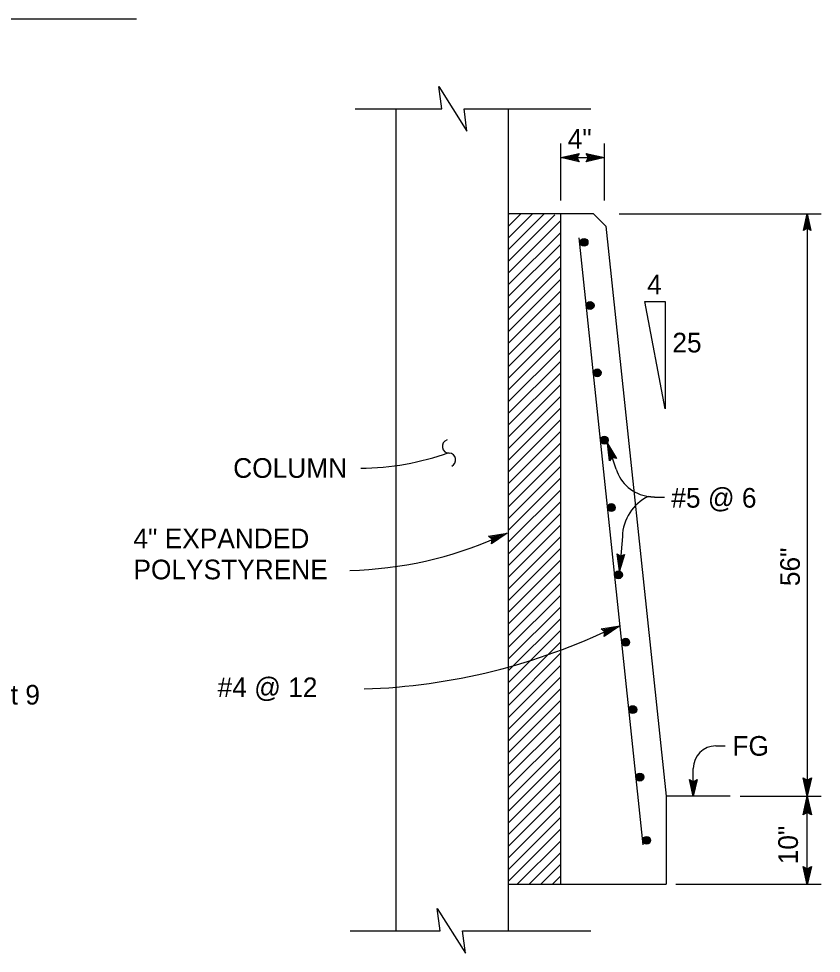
# Model space of a CAD drawing. Extents: x -894 to 866, y -476 to 714.
# Drawn here: x -57.7 to 228, y 10.1 to 343 of the extents above; entities that cross this region are included whole.
import ezdxf

# ---------------------------------------------------------------- set-up
doc = ezdxf.new("R2010")
doc.units = 0
for name, color, linetype in [('56 Stage 3 Anno', 7, 'Continuous'), ('57 Undefined', 7, 'Continuous'), ('60 Nongeo Data', 7, 'Continuous')]:
    doc.layers.add(name, color=color, linetype=linetype)

msp = doc.modelspace()

# ---------------------------------------------------------------- linework, layer by layer
at = {"layer": '56 Stage 3 Anno'}
for p, q in [((-342.9, 343.01), (-15.69, 343.01)), ((135.3, 278.29), (135.3, 298.55)), ((150.92, 278.29), (150.92, 298.55)), ((135.3, 293.53), (141.9, 294.99)), ((135.3, 293.53), (150.92, 293.53)), ((141.9, 292.05), (135.3, 293.53)), ((135.3, 293.53), (135.3, 293.53)), ((141.66, 292.45), (136.81, 293.53)), ((136.83, 293.53), (141.64, 294.6)), ((138.33, 293.52), (141.44, 294.22)), ((141.4, 292.84), (138.33, 293.52)), ((139.86, 293.52), (141.19, 293.82)), ((141.21, 293.22), (139.86, 293.52)), ((141.9, 294.99), (141.02, 293.53)), ((141.02, 293.53), (141.9, 292.05)), ((141.9, 294.99), (141.9, 294.99)), ((145.2, 293.53), (144.32, 295.01)), ((144.32, 295.01), (144.32, 295.01)), ((144.32, 295.01), (150.92, 293.53)), ((150.92, 293.53), (144.32, 292.07)), ((144.32, 292.07), (145.2, 293.53)), ((144.56, 294.61), (149.41, 293.53)), ((149.39, 293.53), (144.58, 292.46)), ((147.88, 293.54), (144.78, 292.84)), ((144.82, 294.22), (147.88, 293.54)), ((145.01, 293.84), (146.36, 293.54)), ((146.36, 293.54), (145.03, 293.24)), ((150.92, 293.53), (150.92, 293.53)), ((141.9, 292.05), (141.9, 292.05)), ((144.32, 292.07), (144.32, 292.07)), ((156.03, 273.54), (228.05, 273.54)), ((221.71, 267.54), (223.05, 273.54)), ((223.05, 273.54), (223.05, 66.04)), ((223.05, 273.54), (223.05, 273.54)), ((223.05, 273.54), (224.38, 267.54)), ((222.06, 267.76), (223.05, 272.16)), ((222.42, 267.99), (223.05, 270.78)), ((223.05, 272.15), (224.02, 267.77)), ((223.05, 270.78), (223.67, 267.95)), ((223.05, 268.34), (221.71, 267.54)), ((221.71, 267.54), (221.71, 267.54)), ((222.77, 268.17), (223.04, 269.39)), ((223.04, 269.39), (223.31, 268.19)), ((224.38, 267.54), (223.05, 268.34)), ((224.38, 267.54), (224.38, 267.54)), ((165.19, 242.26), (172.47, 242.26)), ((172.47, 204.04), (165.19, 242.26)), ((172.47, 242.26), (172.47, 204.04)), ((154.99, 182.6), (151.97, 191.67)), ((152.59, 185.55), (151.97, 191.67)), ((151.97, 191.67), (151.97, 191.67)), ((151.97, 191.67), (155.13, 186.4)), ((152.86, 185.87), (152.4, 190.36)), ((152.41, 190.35), (154.71, 186.51)), ((153.61, 186.74), (152.59, 185.55)), ((153.13, 186.21), (152.84, 189.05)), ((152.84, 189.05), (154.33, 186.56)), ((153.4, 186.48), (153.27, 187.74)), ((153.27, 187.74), (153.91, 186.67)), ((155.13, 186.4), (153.61, 186.74)), ((152.59, 185.55), (152.59, 185.55)), ((155.13, 186.4), (155.13, 186.4)), ((109.54, 158.65), (116.22, 159.7)), ((110.9, 157.59), (109.54, 158.65)), ((109.54, 158.65), (109.54, 158.65)), ((109.91, 158.36), (114.81, 159.14)), ((110.29, 158.09), (113.39, 158.59)), ((110.61, 157.81), (111.98, 158.03)), ((116.22, 159.7), (110.62, 155.91)), ((110.62, 155.91), (110.9, 157.59)), ((114.8, 159.13), (110.72, 156.38)), ((113.39, 158.59), (110.76, 156.8)), ((111.98, 158.03), (110.85, 157.26)), ((116.22, 159.7), (116.22, 159.7)), ((157.23, 158.52), (156.16, 146.33)), ((110.62, 155.91), (110.62, 155.91)), ((156.16, 146.33), (155.36, 152.42)), ((155.36, 152.42), (155.36, 152.42)), ((155.36, 152.42), (156.61, 151.51)), ((156.16, 146.33), (155.36, 152.42)), ((155.36, 152.42), (155.36, 152.42)), ((155.36, 152.42), (156.61, 151.51)), ((156.16, 146.33), (155.36, 152.42)), ((155.36, 152.42), (155.36, 152.42)), ((155.36, 152.42), (156.61, 151.51)), ((156.28, 147.72), (155.7, 152.16)), ((156.28, 147.72), (155.7, 152.16)), ((156.28, 147.72), (155.7, 152.16)), ((156.4, 149.08), (156.03, 151.95)), ((156.4, 149.08), (156.03, 151.95)), ((156.4, 149.08), (156.03, 151.95)), ((158.02, 152.19), (156.16, 146.33)), ((158.02, 152.19), (156.16, 146.33)), ((158.02, 152.19), (156.16, 146.33)), ((157.65, 152), (156.28, 147.7)), ((157.65, 152), (156.28, 147.7)), ((157.65, 152), (156.28, 147.7)), ((156.53, 150.46), (156.36, 151.68)), ((156.53, 150.46), (156.36, 151.68)), ((156.53, 150.46), (156.36, 151.68)), ((157.27, 151.8), (156.4, 149.08)), ((157.27, 151.8), (156.4, 149.08)), ((157.27, 151.8), (156.4, 149.08)), ((156.91, 151.66), (156.53, 150.46)), ((156.91, 151.66), (156.53, 150.46)), ((156.91, 151.66), (156.53, 150.46)), ((156.61, 151.51), (158.02, 152.19)), ((156.61, 151.51), (158.02, 152.19)), ((156.61, 151.51), (158.02, 152.19)), ((158.02, 152.19), (158.02, 152.19)), ((158.02, 152.19), (158.02, 152.19)), ((158.02, 152.19), (158.02, 152.19)), ((156.16, 146.33), (156.16, 146.33)), ((156.16, 146.33), (156.16, 146.33)), ((156.16, 146.33), (156.16, 146.33)), ((149.65, 125.64), (156.32, 126.74)), ((156.32, 126.74), (150.75, 122.91)), ((156.32, 126.74), (156.32, 126.74)), ((151.02, 124.59), (149.65, 125.64)), ((149.65, 125.64), (149.65, 125.64)), ((150.02, 125.36), (154.92, 126.17)), ((150.41, 125.09), (153.5, 125.61)), ((150.73, 124.81), (152.09, 125.04)), ((150.75, 122.91), (151.02, 124.59)), ((154.91, 126.16), (150.84, 123.37)), ((153.5, 125.61), (150.88, 123.8)), ((152.09, 125.04), (150.97, 124.26)), ((150.75, 122.91), (150.75, 122.91)), ((190.48, 83.99), (193.86, 83.99)), ((223.05, 80.69), (223.05, 66.69)), ((182.48, 66.04), (182.48, 75.99)), ((182.48, 66.04), (181.15, 72.04)), ((181.15, 72.04), (181.15, 72.04)), ((181.15, 72.04), (182.48, 71.24)), ((182.48, 67.43), (181.51, 71.8)), ((182.48, 68.8), (181.86, 71.63)), ((182.48, 70.18), (182.21, 71.39)), ((182.48, 71.24), (183.82, 72.04)), ((183.82, 72.04), (182.48, 66.04)), ((183.46, 71.82), (182.48, 67.42)), ((183.1, 71.59), (182.48, 68.8)), ((182.76, 71.41), (182.48, 70.18)), ((183.82, 72.04), (183.82, 72.04)), ((223.05, 66.04), (221.59, 72.64)), ((221.59, 72.64), (221.59, 72.64)), ((221.59, 72.64), (223.05, 71.76)), ((223.04, 67.57), (221.98, 72.38)), ((223.06, 69.08), (222.36, 72.18)), ((223.06, 70.6), (222.76, 71.93)), ((223.05, 71.76), (224.53, 72.64)), ((224.53, 72.64), (223.05, 66.04)), ((224.13, 72.4), (223.05, 67.56)), ((223.74, 72.14), (223.06, 69.08)), ((223.36, 71.95), (223.06, 70.6)), ((224.53, 72.64), (224.53, 72.64)), ((182.48, 66.04), (182.48, 66.04)), ((199.12, 66.04), (228.05, 66.04)), ((221.57, 59.44), (223.05, 66.04)), ((221.96, 59.68), (223.05, 64.52)), ((223.05, 34.79), (223.05, 66.04)), ((223.05, 66.04), (223.05, 66.04)), ((223.05, 66.04), (223.05, 66.04)), ((223.05, 66.04), (224.51, 59.44)), ((223.05, 64.51), (224.11, 59.7)), ((223.05, 60.32), (221.57, 59.44)), ((222.36, 59.93), (223.04, 63)), ((222.74, 60.13), (223.04, 61.48)), ((223.04, 63), (223.74, 59.89)), ((223.04, 61.48), (223.34, 60.15)), ((224.51, 59.44), (223.05, 60.32)), ((221.57, 59.44), (221.57, 59.44)), ((224.51, 59.44), (224.51, 59.44)), ((223.05, 34.48), (221.59, 41.08)), ((221.59, 41.08), (221.59, 41.08)), ((221.59, 41.08), (223.05, 40.21)), ((223.04, 36.01), (221.98, 40.83)), ((223.06, 37.52), (222.36, 40.63)), ((223.06, 39.05), (222.76, 40.38)), ((223.05, 40.21), (224.53, 41.08)), ((224.53, 41.08), (223.05, 34.48)), ((224.13, 40.85), (223.05, 36)), ((223.74, 40.59), (223.06, 37.52)), ((223.36, 40.4), (223.06, 39.05)), ((224.53, 41.08), (224.53, 41.08)), ((176.3, 34.79), (228.05, 34.79)), ((223.05, 34.48), (223.05, 34.48))]:
    msp.add_line(p, q, dxfattribs=at)
for centre, radius, start, end in [((95.5, 190.66), 2.4, 106.2421, 273.3029), ((63.76, 275.99), 93.07, 270.1904, 289.9043), ((95.49, 185.87), 2.4, 293.7558, 86.6819), ((168.42, 186.78), 14.06, 197.2967, 262.132), ((173.57, 158.12), 16.34, 115.6593, 178.6061), ((56.54, 285.87), 139.44, 271.497, 293.8582), ((58.06, 324.8), 220.66, 271.8938, 295.932), ((190.48, 75.99), 8, 90, 180)]:
    msp.add_arc(centre, radius, start, end, dxfattribs=at)
msp.add_open_spline([(166.49, 172.85), (168.56, 172.62), (169.68, 172.6), (172.2, 172.64)], degree=2, dxfattribs=at)
at = {"layer": '60 Nongeo Data'}
for p, q in [((62.09, 310.9), (92.9, 310.9)), ((76.55, 310.9), (76.55, 18.11)), ((100.9, 310.9), (145.98, 310.9)), ((116.55, 310.9), (116.55, 18.11)), ((146.92, 273.54), (116.55, 273.54)), ((116.55, 260.67), (129.42, 273.54)), ((116.55, 264.83), (125.25, 273.54)), ((116.55, 269), (121.08, 273.54)), ((116.55, 273.17), (116.92, 273.54)), ((116.55, 256.5), (133.2, 273.15)), ((135.3, 66.04), (135.3, 273.54)), ((151.39, 269.06), (146.92, 273.54)), ((116.55, 252.33), (135.28, 271.07)), ((116.55, 248.17), (135.28, 266.9)), ((151.39, 269.06), (172.8, 66.04)), ((141.77, 265), (164.56, 48.79)), ((116.55, 244), (135.28, 262.73)), ((116.55, 239.83), (135.28, 258.57)), ((116.55, 235.67), (135.28, 254.4)), ((116.55, 231.5), (135.28, 250.23)), ((116.55, 227.33), (135.28, 246.07)), ((116.55, 223.17), (135.28, 241.9)), ((116.55, 219), (135.28, 237.73)), ((116.55, 214.83), (135.28, 233.57)), ((116.55, 210.67), (135.28, 229.4)), ((116.55, 206.5), (135.28, 225.23)), ((116.55, 202.33), (135.28, 221.07)), ((116.55, 198.17), (135.28, 216.9)), ((116.55, 194), (135.28, 212.73)), ((116.55, 189.83), (135.28, 208.57)), ((116.55, 185.67), (135.28, 204.4)), ((116.55, 181.5), (135.28, 200.23)), ((116.55, 177.33), (135.28, 196.07)), ((116.55, 173.17), (135.28, 191.9)), ((116.55, 169), (135.28, 187.73)), ((116.55, 164.83), (135.28, 183.57)), ((116.55, 160.67), (135.3, 179.42)), ((116.55, 156.5), (135.28, 175.23)), ((116.55, 152.33), (135.28, 171.07)), ((116.55, 148.17), (135.28, 166.9)), ((116.55, 144), (135.28, 162.73)), ((116.55, 139.83), (135.28, 158.57)), ((116.55, 135.67), (135.28, 154.4)), ((116.55, 131.5), (135.28, 150.23)), ((116.55, 127.33), (135.28, 146.07)), ((116.55, 123.17), (135.28, 141.9)), ((116.55, 119), (135.28, 137.73)), ((116.55, 114.83), (135.28, 133.57)), ((116.55, 110.67), (135.28, 129.4)), ((116.55, 106.5), (135.28, 125.23)), ((116.55, 102.33), (135.28, 121.07)), ((116.55, 98.28), (135.25, 116.98)), ((116.55, 94), (135.28, 112.73)), ((116.55, 89.83), (135.28, 108.57)), ((116.55, 85.67), (135.28, 104.4)), ((116.55, 81.5), (135.28, 100.23)), ((116.55, 77.33), (135.28, 96.07)), ((116.55, 73.17), (135.28, 91.9)), ((116.55, 69), (135.28, 87.73)), ((116.55, 64.83), (135.28, 83.57)), ((116.55, 60.67), (135.28, 79.4)), ((116.55, 56.5), (135.28, 75.23)), ((116.55, 52.33), (135.28, 71.07)), ((116.55, 48.17), (135.28, 66.9)), ((135.3, 34.79), (135.3, 66.04)), ((195.62, 66.04), (172.8, 66.04)), ((172.8, 66.04), (172.8, 34.79)), ((116.55, 44), (135.28, 62.73)), ((116.55, 39.83), (135.28, 58.57)), ((116.55, 35.67), (135.28, 54.4)), ((119.83, 34.79), (135.28, 50.23)), ((124, 34.79), (135.28, 46.07)), ((128.17, 34.79), (135.28, 41.9)), ((132.33, 34.79), (135.28, 37.73)), ((116.55, 34.79), (172.8, 34.79)), ((60.37, 18.11), (92.34, 18.11)), ((100.34, 18.11), (145.98, 18.11))]:
    msp.add_line(p, q, dxfattribs=at)
for points in [[(92.9, 310.9), (91.9, 318.9), (101.9, 302.9), (100.9, 310.9)], [(92.34, 18.11), (91.34, 26.11), (101.34, 10.11), (100.34, 18.11)]]:
    msp.add_lwpolyline(points, dxfattribs=at)
for centre, radius in [((143.59, 263.34), 1.4), ((143.59, 263.34), 1.29), ((143.59, 263.34), 1.18), ((143.59, 263.34), 1.06), ((143.59, 263.34), 0.952), ((143.59, 263.34), 0.84), ((143.59, 263.34), 0.728), ((143.59, 263.34), 0.616), ((143.59, 263.34), 0.504), ((143.59, 263.34), 0.392), ((143.59, 263.34), 0.28), ((143.59, 263.34), 0.168), ((143.59, 263.34), 0.056), ((145.74, 240.85), 1.4), ((145.74, 240.85), 1.29), ((145.74, 240.85), 1.18), ((145.74, 240.85), 1.06), ((145.74, 240.85), 0.952), ((145.74, 240.85), 0.84), ((145.74, 240.85), 0.728), ((145.74, 240.85), 0.616), ((145.74, 240.85), 0.504), ((145.74, 240.85), 0.392), ((145.74, 240.85), 0.28), ((145.74, 240.85), 0.168), ((145.74, 240.85), 0.056), ((148.27, 216.88), 1.4), ((148.27, 216.88), 1.29), ((148.27, 216.88), 1.18), ((148.27, 216.88), 1.06), ((148.27, 216.88), 0.952), ((148.27, 216.88), 0.84), ((148.27, 216.88), 0.728), ((148.27, 216.88), 0.616), ((148.27, 216.88), 0.504), ((148.27, 216.88), 0.392), ((148.27, 216.88), 0.28), ((148.27, 216.88), 0.168), ((148.27, 216.88), 0.056), ((150.81, 192.89), 1.4), ((150.81, 192.89), 1.29), ((150.81, 192.89), 1.18), ((150.81, 192.89), 1.06), ((150.81, 192.89), 0.952), ((150.81, 192.89), 0.84), ((150.81, 192.89), 0.728), ((150.81, 192.89), 0.616), ((150.81, 192.89), 0.504), ((150.81, 192.89), 0.392), ((150.81, 192.89), 0.28), ((150.81, 192.89), 0.168), ((150.81, 192.89), 0.056), ((153.3, 168.89), 1.4), ((153.3, 168.89), 1.29), ((153.3, 168.89), 1.18), ((153.3, 168.89), 1.06), ((153.3, 168.89), 0.952), ((153.3, 168.89), 0.84), ((153.3, 168.89), 0.728), ((153.3, 168.89), 0.616), ((153.3, 168.89), 0.504), ((153.3, 168.89), 0.392), ((153.3, 168.89), 0.28), ((153.3, 168.89), 0.168), ((153.3, 168.89), 0.056), ((155.85, 144.9), 1.4), ((155.85, 144.9), 1.29), ((155.85, 144.9), 1.18), ((155.85, 144.9), 1.06), ((155.85, 144.9), 0.952), ((155.85, 144.9), 0.84), ((155.85, 144.9), 0.728), ((155.85, 144.9), 0.616), ((155.85, 144.9), 0.504), ((155.85, 144.9), 0.392), ((155.85, 144.9), 0.28), ((155.85, 144.9), 0.168), ((155.85, 144.9), 0.056), ((158.39, 120.9), 1.4), ((158.39, 120.9), 1.29), ((158.39, 120.9), 1.18), ((158.39, 120.9), 1.06), ((158.39, 120.9), 0.952), ((158.39, 120.9), 0.84), ((158.39, 120.9), 0.728), ((158.39, 120.9), 0.616), ((158.39, 120.9), 0.504), ((158.39, 120.9), 0.392), ((158.39, 120.9), 0.28), ((158.39, 120.9), 0.168), ((158.39, 120.9), 0.056), ((160.92, 96.91), 1.4), ((160.92, 96.91), 1.29), ((160.92, 96.91), 1.18), ((160.92, 96.91), 1.06), ((160.92, 96.91), 0.952), ((160.92, 96.91), 0.84), ((160.92, 96.91), 0.728), ((160.92, 96.91), 0.616), ((160.92, 96.91), 0.504), ((160.92, 96.91), 0.392), ((160.92, 96.91), 0.28), ((160.92, 96.91), 0.168), ((160.92, 96.91), 0.056), ((163.45, 72.88), 1.4), ((163.45, 72.88), 1.29), ((163.45, 72.88), 1.18), ((163.45, 72.88), 1.06), ((163.45, 72.88), 0.952), ((163.45, 72.88), 0.84), ((163.45, 72.88), 0.728), ((163.45, 72.88), 0.616), ((163.45, 72.88), 0.504), ((163.45, 72.88), 0.392), ((163.45, 72.88), 0.28), ((163.45, 72.88), 0.168), ((163.45, 72.88), 0.056), ((165.86, 50.35), 1.4), ((165.86, 50.35), 1.29), ((165.86, 50.35), 1.18), ((165.86, 50.35), 1.06), ((165.86, 50.35), 0.952), ((165.86, 50.35), 0.84), ((165.86, 50.35), 0.728), ((165.86, 50.35), 0.616), ((165.86, 50.35), 0.504), ((165.86, 50.35), 0.392), ((165.86, 50.35), 0.28), ((165.86, 50.35), 0.168), ((165.86, 50.35), 0.056)]:
    msp.add_circle(centre, radius, dxfattribs=at)

# ---------------------------------------------------------------- texts
at = {"layer": '57 Undefined'}
for s, p in [('4"', (137.77, 296.68)), ('4', (166.06, 244.85)), ('25', (175.03, 224.14)), ('COLUMN', (18.68, 179.47)), ('#5 @ 6', (174.66, 168.85)), ('4" EXPANDED', (-16.84, 154.38)), ('POLYSTYRENE', (-16.84, 143.32)), ('#4 @ 12', (13.14, 101.35)), ('#5 Tot 9', (-84.46, 98.71)), ('FG', (196.4, 80.49))]:
    msp.add_text(s, height=7, dxfattribs=at).set_placement(p)
for s, p in [('56"', (220.42, 140.89)), ('10"', (219.73, 41.81))]:
    msp.add_text(s, height=7, rotation=90, dxfattribs=at).set_placement(p)

doc.saveas('drawing.dxf')
